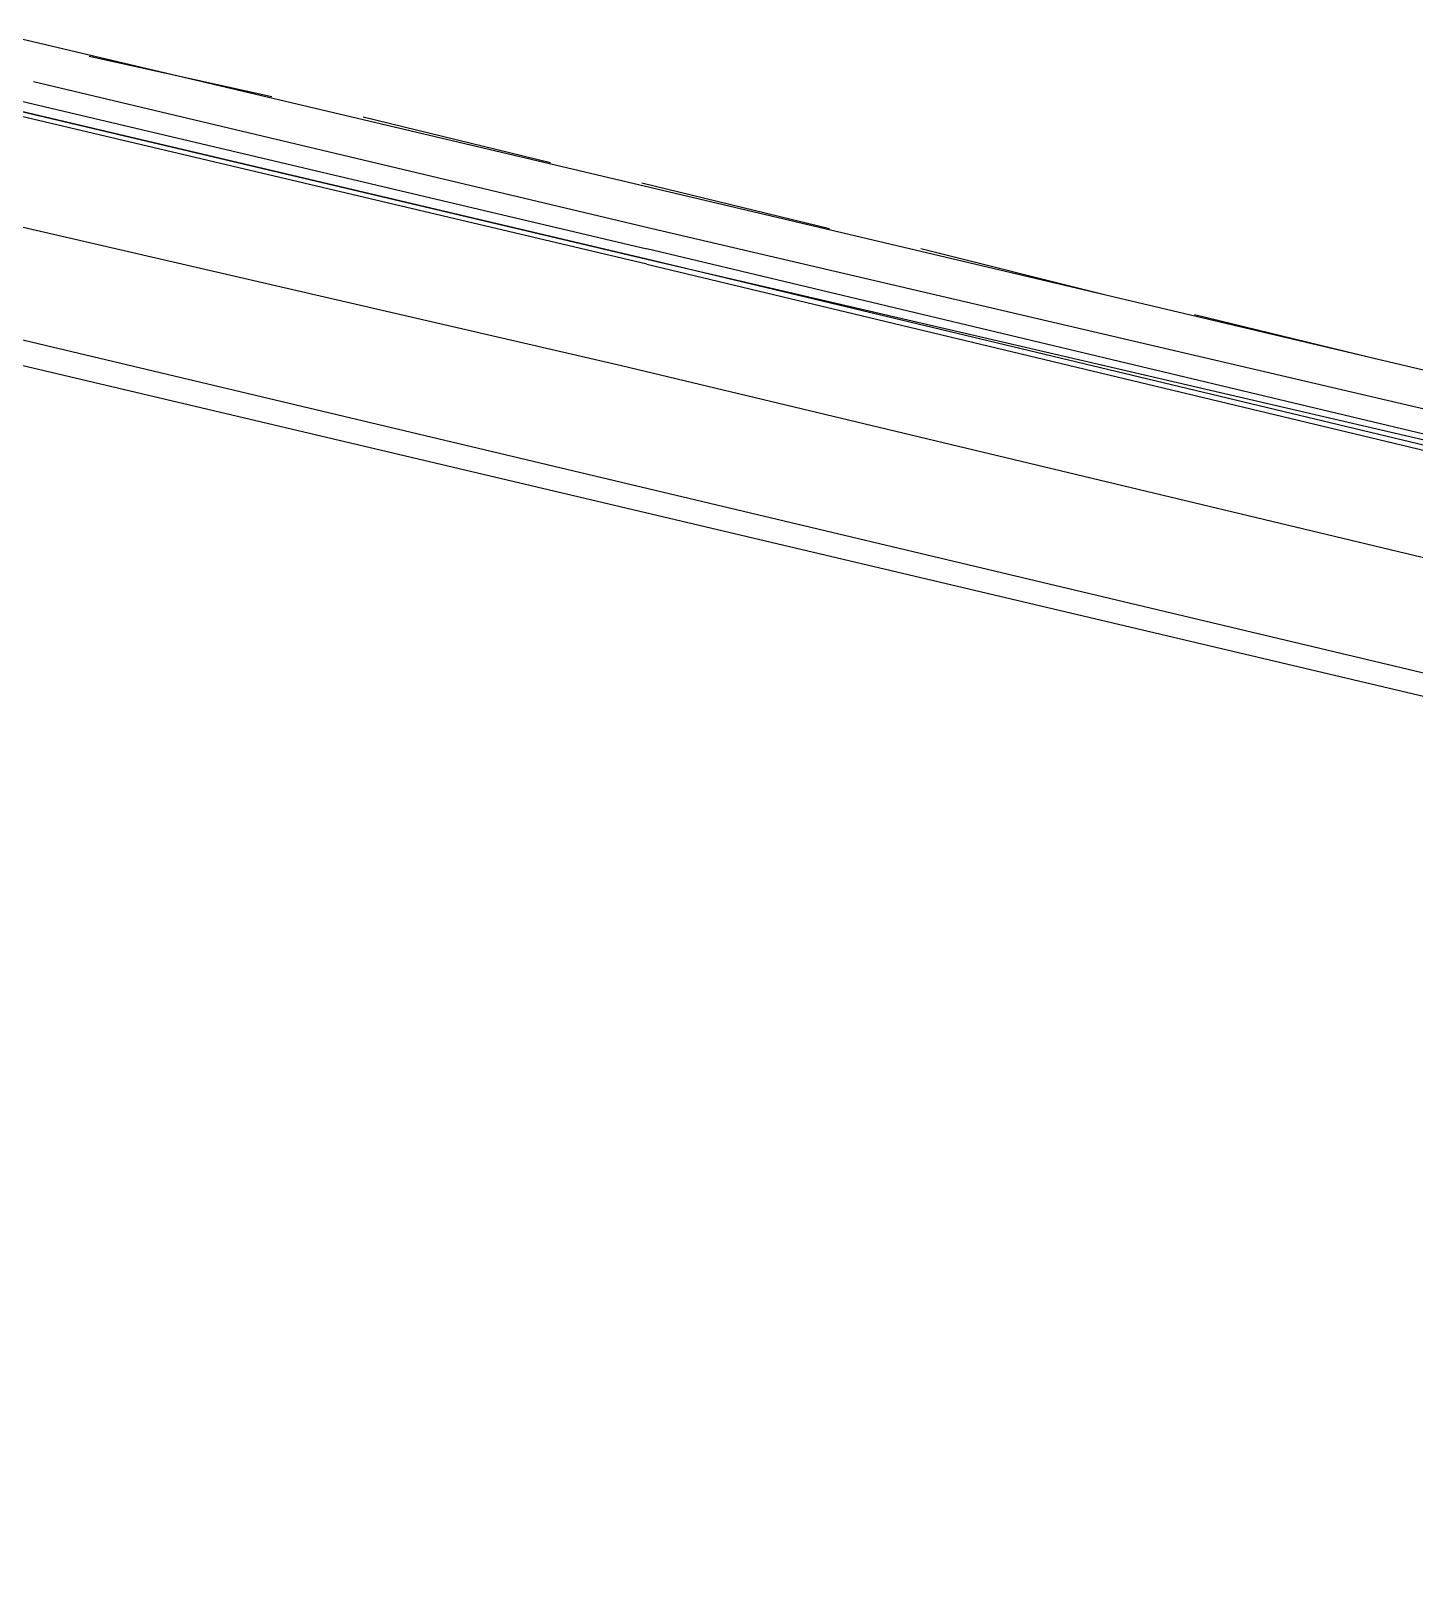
# Model space of a CAD drawing. Header units: feet. Extents: x -84 to 198, y -22 to 181.
# Drawn here: x 74.78 to 78.42, y 15.284 to 19.364 of the extents above; entities that cross this region are included whole.
import ezdxf

# ---------------------------------------------------------------- set-up
doc = ezdxf.new("R2010")
doc.units = ezdxf.units.FT
doc.layers.add('A-LINEA', color=7, linetype='CONTINUOUS')

msp = doc.modelspace()

# ---------------------------------------------------------------- linework, layer by layer
at = {"layer": 'A-LINEA'}
for p, q in [((74.6667, 19.3644), (83.08, 17.3778)), ((75.4133, 19.1911), (74.9333, 19.2978)), ((76.4133, 18.8444), (74.7867, 19.2311)), ((76.1467, 19.0178), (75.6533, 19.1378)), ((76.88, 18.8444), (76.3867, 18.9644)), ((77.6, 18.6711), (77.12, 18.7911)), ((88.3067, 15.2844), (74.1333, 18.6311)), ((74.48, 18.6178), (82.8933, 16.6178)), ((78.3333, 18.4978), (77.84, 18.6178))]:
    msp.add_line(p, q, dxfattribs=at)
for points in [[(76.4, 18.7511), (74.7067, 19.1511), (74.6933, 19.1511), (74.7067, 19.1644), (76.4, 18.7644), (74.7067, 19.1644), (74.7067, 19.1778), (74.7067, 19.1911), (76.4, 18.7911)], [(74.5467, 18.8978), (76.3333, 18.4844), (78.56, 17.9511)], [(78.64, 18.2978), (78.64, 18.2978), (78.64, 18.3244), (76.4133, 18.8444)], [(76.4, 18.7511), (78.68, 18.2044), (78.6933, 18.2178), (78.68, 18.2178), (76.4, 18.7644), (78.6933, 18.2311), (78.6933, 18.2444), (76.4, 18.7911)]]:
    msp.add_lwpolyline(points, dxfattribs=at)

doc.saveas('drawing.dxf')
